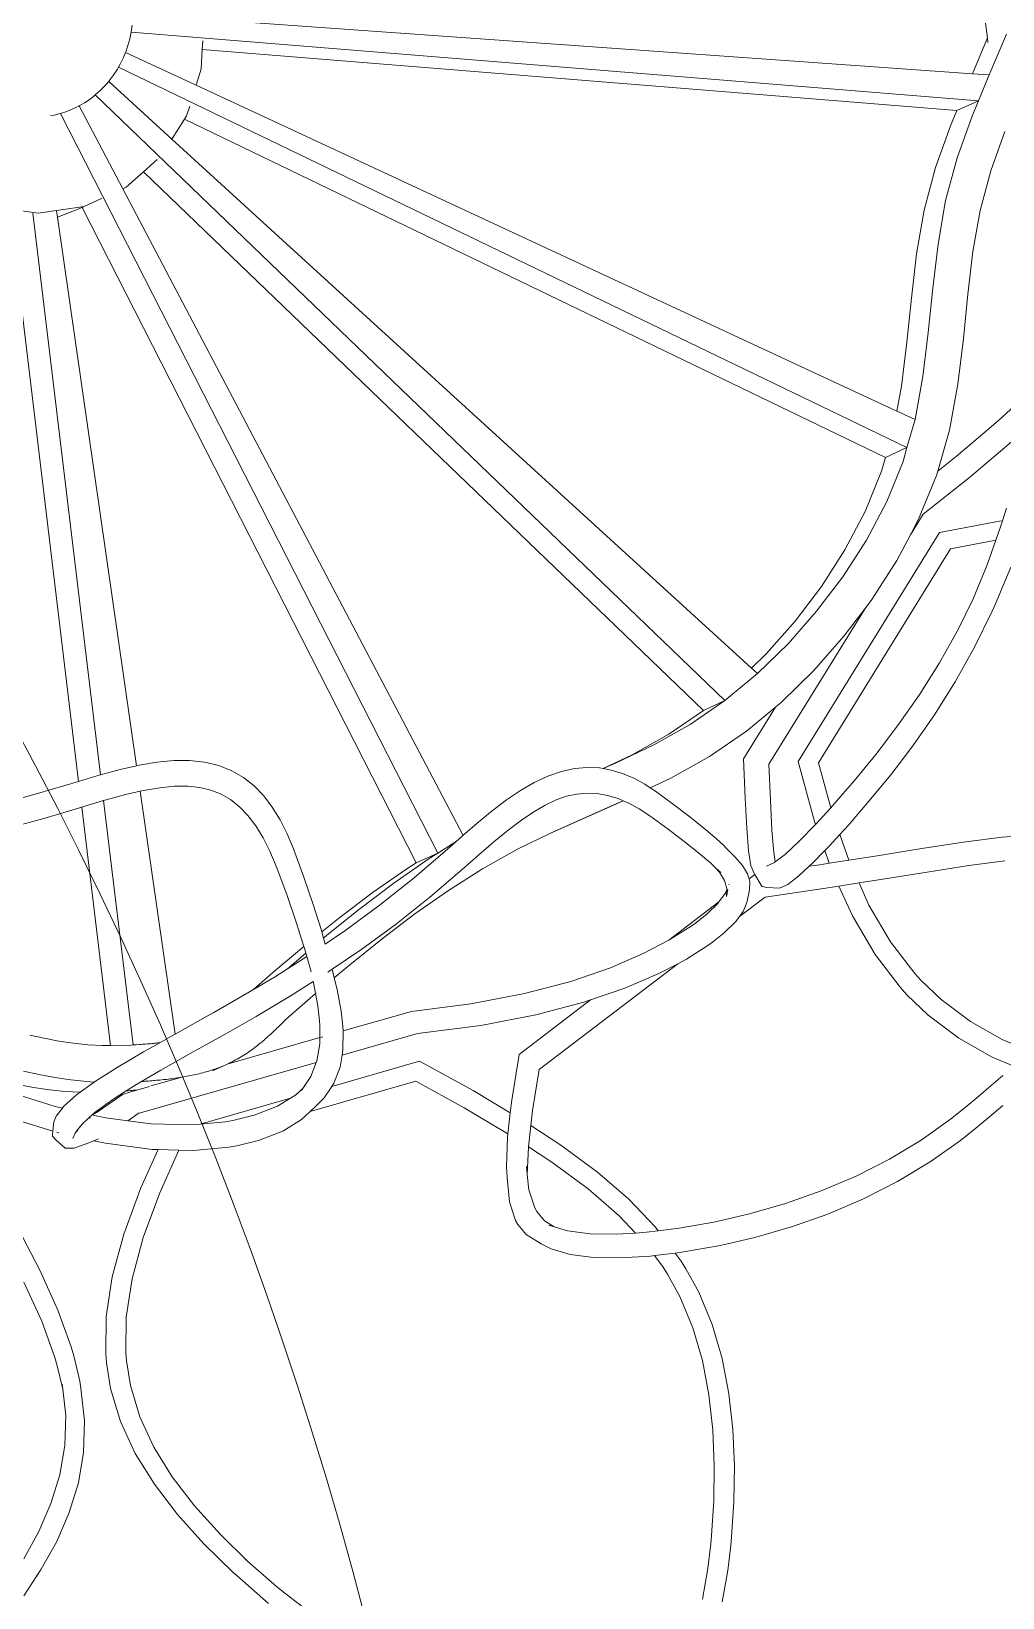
# Model space of a CAD drawing. Header units: millimetres. Extents: x 930469 to 1523124, y -120375 to 411163.
# Drawn here: x 1408445 to 1408936, y 136764 to 137557 of the extents above; entities that cross this region are included whole.
import ezdxf

# ---------------------------------------------------------------- set-up
doc = ezdxf.new("R2010")
doc.units = ezdxf.units.MM
for name, color, linetype, lineweight in [('A-NET THAY', 8, 'Continuous', 0), ('COT VACH', 8, 'Continuous', 0), ('xr', 8, 'Continuous', 0)]:
    doc.layers.add(name, color=color, linetype=linetype, lineweight=lineweight)

# ---------------------------------------------------------------- blocks, each defined once
blk = doc.blocks.new('zzz')
at = {"layer": 'xr', "ltscale": 3}
for p, q in [((1238833.3, 20833.6), (1238862.7, 20615.2)), ((1238069.3, 20634), (1238847.5, 20578.8)), ((1237994.3, 20614.2), (1237995.4, 20619.2)), ((1237995.4, 20619.2), (1237995.7, 20621)), ((1237995.7, 20621), (1237996.7, 20627.9)), ((1237995.7, 20621), (1238853.7, 20551.4)), ((1238864.6, 20577.6), (1238882, 20618.9)), ((1237990.3, 20601), (1237992.5, 20607.5)), ((1237992.5, 20607.5), (1237994.3, 20614.2)), ((1238066.7, 20583.9), (1238067.7, 20603.5)), ((1238067.7, 20603.5), (1238068.2, 20612)), ((1238067.7, 20603.5), (1238831.9, 20541.5)), ((1238847.5, 20578.8), (1238860.2, 20608.9)), ((1238860.2, 20608.9), (1238862.7, 20615.2)), ((1238863.3, 20610.3), (1238862.7, 20615.2)), ((1237983, 20585.6), (1237984.7, 20588.5)), ((1237984.7, 20588.5), (1237987.7, 20594.6)), ((1237987.7, 20594.6), (1237990, 20600.3)), ((1237990, 20600.3), (1237990.3, 20601)), ((1237990, 20600.3), (1238061.5, 20567.1)), ((1237969.1, 20566.5), (1237973.1, 20571.1)), ((1237973.1, 20571.1), (1237973.5, 20571.6)), ((1237973.1, 20571.1), (1238037, 20512.7)), ((1237973.5, 20571.6), (1237977.6, 20576.9)), ((1237977.6, 20576.9), (1237981.3, 20582.6)), ((1237981.3, 20582.6), (1237981.9, 20583.6)), ((1237981.9, 20583.6), (1237983, 20585.6)), ((1237983, 20585.6), (1238781.3, 20200.2)), ((1238061.5, 20567.1), (1238066.7, 20583.9)), ((1238847.5, 20578.8), (1238864.6, 20577.6)), ((1238853.7, 20551.4), (1238864.6, 20577.6)), ((1237954.1, 20553.2), (1237958, 20556.2)), ((1237958, 20556.2), (1237959.4, 20557.3)), ((1237959.4, 20557.3), (1237964.4, 20561.7)), ((1237959.4, 20557.3), (1238597, 19944.1)), ((1237964.4, 20561.7), (1237969.1, 20566.5)), ((1238061.5, 20567.1), (1238771.1, 20237.2)), ((1237924.3, 20538.6), (1237930.6, 20540.7)), ((1237930.6, 20540.7), (1237936.8, 20543.2)), ((1237936.8, 20543.2), (1237942.8, 20546.1)), ((1237942.8, 20546.1), (1237943, 20546.3)), ((1237943, 20546.3), (1237948.5, 20549.5)), ((1237943, 20546.3), (1237987.2, 20462.4)), ((1237948.5, 20549.5), (1237954.1, 20553.2)), ((1238051.9, 20536.3), (1238055, 20546.1)), ((1238825.5, 20526.1), (1238831.9, 20541.5)), ((1238831.9, 20541.5), (1238853.7, 20551.4)), ((1238847.3, 20536), (1238853.7, 20551.4)), ((1237914.1, 20536.2), (1237917.9, 20536.9)), ((1237917.9, 20536.9), (1237924.3, 20538.6)), ((1237924, 20538.4), (1237924.3, 20538.6)), ((1237924.3, 20538.6), (1238306.1, 19789.7)), ((1238037, 20512.7), (1238049.8, 20532.9)), ((1238049.8, 20532.9), (1238051.9, 20536.3)), ((1238049.8, 20532.9), (1238759.6, 20190.2)), ((1238810.3, 20483.9), (1238825.5, 20526.1)), ((1238832, 20493.8), (1238847.3, 20536)), ((1238037, 20512.7), (1238623.9, 19976.9)), ((1238866.1, 20480.5), (1238880.5, 20520.4)), ((1238008.1, 20479.5), (1238022.1, 20492)), ((1238820.4, 20450.6), (1238832, 20493.8)), ((1237990.6, 20464), (1238008.1, 20479.5)), ((1238008.1, 20479.5), (1238575.2, 19934.1)), ((1238798.6, 20440.7), (1238810.3, 20483.9)), ((1238855.3, 20440.4), (1238866.1, 20480.5)), ((1237987.2, 20462.4), (1237990.6, 20464)), ((1237987.2, 20462.4), (1238331.6, 19808.1)), ((1237854.3, 20444.2), (1237901.7, 20437.5)), ((1237901.7, 20437.5), (1237948.2, 20444.3)), ((1237946, 20443.4), (1237948.2, 20444.3)), ((1237948.2, 20444.3), (1237966.5, 20452.8)), ((1238812.7, 20406.4), (1238820.4, 20450.6)), ((1237896.2, 20437.5), (1237964.7, 19868.9)), ((1237920, 20440), (1237921, 20433.6)), ((1237921, 20433.6), (1237946, 20443.4)), ((1237921, 20433.6), (1238001.2, 19878)), ((1237946, 20443.4), (1238284.3, 19779.7)), ((1238790.9, 20396.5), (1238798.6, 20440.7)), ((1238848.1, 20398.9), (1238855.3, 20440.4)), ((1237942.5, 19862.2), (1237875.9, 20415.9)), ((1238785.7, 20351.7), (1238790.9, 20396.5)), ((1238807.4, 20361.7), (1238812.7, 20406.4)), ((1238843, 20355.5), (1238848.1, 20398.9)), ((1238781.1, 20306.9), (1238785.7, 20351.7)), ((1238802.9, 20316.8), (1238807.4, 20361.7)), ((1238838.4, 20310.6), (1238843, 20355.5)), ((1238797.5, 20272.3), (1238802.9, 20316.8)), ((1238775.7, 20262.4), (1238781.1, 20306.9)), ((1238832.8, 20264.6), (1238838.4, 20310.6)), ((1238789.5, 20228.7), (1238797.5, 20272.3)), ((1238771.1, 20237.2), (1238775.7, 20262.4)), ((1238824.3, 20218), (1238832.8, 20264.6)), ((1238873.6, 20227.4), (1238899, 20250.7)), ((1238771.1, 20237.2), (1238789.5, 20228.7)), ((1238781.3, 20200.2), (1238789.5, 20228.7)), ((1238831, 20191.1), (1238873.6, 20227.4)), ((1238812.4, 20176.4), (1238824.3, 20218)), ((1238844.5, 20169.9), (1238887.1, 20206.1)), ((1238755.6, 20176.4), (1238759.6, 20190.2)), ((1238759.6, 20190.2), (1238781.3, 20200.2)), ((1238777.4, 20186.3), (1238781.3, 20200.2)), ((1238812.4, 20176.4), (1238831, 20191.1)), ((1238739, 20135.7), (1238755.6, 20176.4)), ((1238760.8, 20145.6), (1238777.4, 20186.3)), ((1238811.1, 20172), (1238812.4, 20176.4)), ((1238793.1, 20127.8), (1238811.1, 20172)), ((1238797.7, 20132.9), (1238844.5, 20169.9)), ((1238740.3, 20106.6), (1238760.8, 20145.6)), ((1238718.5, 20096.7), (1238739, 20135.7)), ((1238784.8, 20111.9), (1238797.7, 20132.9)), ((1238784.8, 20111.9), (1238793.1, 20127.8)), ((1238882, 20139), (1238878, 20126.2)), ((1238814.1, 20114.2), (1238671.1, 19882.4)), ((1238771.1, 20085.9), (1238784.8, 20111.9)), ((1238814.1, 20114.2), (1238875.1, 20125.8)), ((1238875.7, 20118.9), (1238871.4, 20106.6)), ((1238875.1, 20125.8), (1238878, 20126.2)), ((1238878, 20126.2), (1238875.7, 20118.9)), ((1238825.2, 20097.8), (1238691.6, 19881.2)), ((1238694.6, 20059.6), (1238718.5, 20096.7)), ((1238716.4, 20069.5), (1238740.3, 20106.6)), ((1238825.2, 20097.8), (1238871.4, 20106.6)), ((1238871.4, 20106.6), (1238862.6, 20081.5)), ((1238745.6, 20046.4), (1238771.1, 20085.9)), ((1238862.6, 20081.5), (1238848.2, 20047.1)), ((1238886.4, 20079.1), (1238871, 20042.1)), ((1238689.7, 20034.5), (1238716.4, 20069.5)), ((1238668, 20024.6), (1238694.6, 20059.6)), ((1238738.9, 20037.5), (1238641.5, 19879.6)), ((1238660.9, 20001.7), (1238689.7, 20034.5)), ((1238717.4, 20009.3), (1238738.9, 20037.5)), ((1238738.9, 20037.5), (1238745.6, 20046.4)), ((1238833.4, 20016.7), (1238848.2, 20047.1)), ((1238848.2, 20047.1), (1238847.2, 20044.8)), ((1238867.5, 20034.6), (1238849.8, 19998.3)), ((1238867.5, 20034.6), (1238871, 20042.1)), ((1238639.1, 19991.8), (1238668, 20024.6)), ((1238814.2, 19982.4), (1238833.4, 20016.7)), ((1238630, 19971.4), (1238660.9, 20001.7)), ((1238686.9, 19974.7), (1238717.4, 20009.3)), ((1238623.9, 19976.9), (1238639.1, 19991.8)), ((1238849.8, 19998.3), (1238830.2, 19963.2)), ((1238597, 19944.1), (1238630, 19971.4)), ((1238623.9, 19976.9), (1238630, 19971.4)), ((1238654.1, 19942.5), (1238686.9, 19974.7)), ((1238793.5, 19949.6), (1238814.2, 19982.4)), ((1238830.2, 19963.2), (1238809.1, 19929.8)), ((1238561.9, 19920), (1238597, 19944.1)), ((1238575.2, 19934.1), (1238597, 19944.1)), ((1238648.1, 19937.5), (1238615.8, 19885.2)), ((1238618.9, 19913.3), (1238648.1, 19937.5)), ((1238648.1, 19937.5), (1238654.1, 19942.5)), ((1238771.8, 19918.5), (1238793.5, 19949.6)), ((1238540.1, 19910.1), (1238575.2, 19934.1)), ((1238809.1, 19929.8), (1238787.1, 19898.3)), ((1238503, 19889.3), (1238540.1, 19910.1)), ((1238524.8, 19899.3), (1238561.9, 19920)), ((1238581.3, 19887.5), (1238618.9, 19913.3)), ((1238755.3, 19896.6), (1238771.8, 19918.5)), ((1238473.7, 19875.2), (1238503, 19889.3)), ((1238486.3, 19880.8), (1238524.8, 19899.3)), ((1238728.1, 19863.1), (1238749.8, 19889.6)), ((1238749.8, 19889.6), (1238755.3, 19896.6)), ((1238787.1, 19898.3), (1238770.4, 19876.1)), ((1237964.7, 19868.9), (1237984.7, 19874.3)), ((1237984.7, 19874.3), (1238001.2, 19878)), ((1238001.2, 19878), (1238003.8, 19878.6)), ((1238003.8, 19878.6), (1238021.8, 19881.7)), ((1238021.8, 19881.7), (1238038.8, 19883.3)), ((1238038.8, 19883.3), (1238054.9, 19883.3)), ((1238054.9, 19883.3), (1238070.1, 19881.7)), ((1238070.1, 19881.7), (1238084.4, 19878.3)), ((1238084.4, 19878.3), (1238097.5, 19873.1)), ((1238097.5, 19873.1), (1238109.5, 19866.2)), ((1238444.5, 19875.3), (1238431.3, 19872.4)), ((1238457.4, 19876.5), (1238444.5, 19875.3)), ((1238469.8, 19875.9), (1238457.4, 19876.5)), ((1238473.7, 19875.2), (1238469.8, 19875.9)), ((1238473.8, 19875.2), (1238473.7, 19875.2)), ((1238473.8, 19875.2), (1238486.3, 19880.8)), ((1238481.7, 19873.8), (1238473.8, 19875.2)), ((1238493.3, 19870.3), (1238481.7, 19873.8)), ((1238542, 19865.6), (1238581.3, 19887.5)), ((1238617.6, 19845.2), (1238615.8, 19885.2)), ((1238643.1, 19843.4), (1238641.5, 19879.6)), ((1238687.7, 19821.8), (1238671.1, 19882.4)), ((1238704.1, 19835.6), (1238691.6, 19881.2)), ((1238770.4, 19876.1), (1238764.8, 19868.9)), ((1237901, 19849.9), (1237942.5, 19862.2)), ((1237942.5, 19862.2), (1237964.3, 19868.8)), ((1237942.5, 19862.2), (1237942.5, 19862.2)), ((1237964.3, 19868.8), (1237964.7, 19868.9)), ((1238024.7, 19855.8), (1238039.7, 19857.3)), ((1238039.7, 19857.3), (1238053.2, 19857.3)), ((1238053.2, 19857.3), (1238065.4, 19856)), ((1238109.5, 19866.2), (1238120.3, 19857.7)), ((1238120.3, 19857.7), (1238129.9, 19847.7)), ((1238403.9, 19861.2), (1238390, 19853.1)), ((1238417.7, 19867.6), (1238403.9, 19861.2)), ((1238431.3, 19872.4), (1238417.7, 19867.6)), ((1238504.6, 19865.4), (1238493.3, 19870.3)), ((1238515.7, 19859.4), (1238504.6, 19865.4)), ((1238521.3, 19855.6), (1238515.7, 19859.4)), ((1238521.3, 19855.6), (1238542, 19865.6)), ((1238707.5, 19839.4), (1238728.1, 19863.1)), ((1238764.8, 19868.9), (1238742.8, 19842.1)), ((1237859.2, 19838.4), (1237901, 19849.9)), ((1237948.8, 19837.2), (1237967.8, 19842.9)), ((1237967.8, 19842.9), (1237970.3, 19843.6)), ((1237967.8, 19842.9), (1237997.6, 19595.4)), ((1237970.3, 19843.6), (1237990.1, 19848.9)), ((1237990.1, 19848.9), (1238004.9, 19852.3)), ((1238004.9, 19852.3), (1238008.2, 19853.1)), ((1238004.9, 19852.3), (1238040.4, 19606.5)), ((1238008.2, 19853.1), (1238024.7, 19855.8)), ((1238065.4, 19856), (1238076.5, 19853.4)), ((1238076.5, 19853.4), (1238086.8, 19849.3)), ((1238086.8, 19849.3), (1238096.4, 19843.8)), ((1238096.4, 19843.8), (1238105.4, 19836.6)), ((1238129.9, 19847.7), (1238138.6, 19836.3)), ((1238375.8, 19843.5), (1238361.3, 19832.5)), ((1238390, 19853.1), (1238375.8, 19843.5)), ((1238426, 19843.5), (1238415, 19838.3)), ((1238436.6, 19847.2), (1238426, 19843.5)), ((1238446.9, 19849.5), (1238436.6, 19847.2)), ((1238457.3, 19850.4), (1238446.9, 19849.5)), ((1238467.7, 19850), (1238457.3, 19850.4)), ((1238478.2, 19848.1), (1238467.7, 19850)), ((1238488.8, 19844.9), (1238478.2, 19848.1)), ((1238480.4, 19836.5), (1238493.9, 19842.7)), ((1238487.6, 19840), (1238493.8, 19842.7)), ((1238493.8, 19842.7), (1238488.8, 19844.9)), ((1238493.9, 19842.7), (1238493.8, 19842.7)), ((1238499.5, 19840.3), (1238493.9, 19842.7)), ((1238526.5, 19852.3), (1238521.3, 19855.6)), ((1238544.8, 19838.9), (1238526.5, 19852.3)), ((1238619.1, 19814.8), (1238617.6, 19845.2)), ((1238644.6, 19813), (1238643.1, 19843.4)), ((1238742.8, 19842.1), (1238722, 19818.1)), ((1237907.3, 19824.8), (1237945.7, 19836.2)), ((1237945.7, 19836.2), (1237948.8, 19837.2)), ((1237945.7, 19836.2), (1237974.7, 19594.7)), ((1238105.4, 19836.6), (1238113.9, 19827.8)), ((1238113.9, 19827.8), (1238121.9, 19817.3)), ((1238138.6, 19836.3), (1238146.5, 19823.5)), ((1238361.3, 19832.5), (1238346.1, 19820.1)), ((1238403.3, 19831.5), (1238390.8, 19823.1)), ((1238415, 19838.3), (1238403.3, 19831.5)), ((1238424, 19811.6), (1238462.6, 19828.9)), ((1238440.8, 19818.9), (1238480.4, 19836.5)), ((1238462.6, 19828.9), (1238487.6, 19840)), ((1238480.4, 19836.5), (1238487.6, 19840)), ((1238510.2, 19834.4), (1238499.5, 19840.3)), ((1238520.9, 19827.4), (1238510.2, 19834.4)), ((1238539.3, 19814), (1238520.9, 19827.4)), ((1238561.3, 19826.5), (1238544.8, 19838.9)), ((1238575.7, 19815), (1238561.3, 19826.5)), ((1238688.7, 19818.8), (1238704.1, 19835.6)), ((1238704.1, 19835.6), (1238707.5, 19839.4)), ((1237865.1, 19813.2), (1237907.3, 19824.8)), ((1238121.9, 19817.3), (1238129.4, 19805.2)), ((1238146.5, 19823.5), (1238153.6, 19809.3)), ((1238153.6, 19809.3), (1238160.1, 19793.9)), ((1238346.1, 19820.1), (1238333.6, 19809.2)), ((1238377.4, 19813), (1238363.1, 19801.2)), ((1238390.8, 19823.1), (1238377.4, 19813)), ((1238419.1, 19809.2), (1238440.8, 19818.9)), ((1238419.1, 19809.2), (1238424, 19811.6)), ((1238555.8, 19801.5), (1238539.3, 19814)), ((1238588, 19804.5), (1238575.7, 19815)), ((1238620.8, 19792.1), (1238619.1, 19814.8)), ((1238646.3, 19790.4), (1238644.6, 19813)), ((1238672.1, 19801.8), (1238688.7, 19818.8)), ((1238688.7, 19818.8), (1238687.7, 19821.8)), ((1238688.7, 19818.8), (1238688.7, 19818.8)), ((1238722, 19818.1), (1238713.2, 19808.5)), ((1238129.4, 19805.2), (1238136.2, 19791.5)), ((1238160.1, 19793.9), (1238170.6, 19765.2)), ((1238306.1, 19789.7), (1238324.7, 19801.4)), ((1238324.7, 19801.4), (1238313.3, 19791.3)), ((1238330.2, 19806.3), (1238324.7, 19801.4)), ((1238331.9, 19807.7), (1238330.2, 19806.3)), ((1238331.6, 19808.1), (1238333.6, 19809.2)), ((1238331.6, 19808.1), (1238331.9, 19807.7)), ((1238333.6, 19809.2), (1238331.9, 19807.7)), ((1238363.1, 19801.2), (1238347.7, 19787.9)), ((1238351.5, 19773.6), (1238387, 19793.5)), ((1238387, 19793.5), (1238419.1, 19809.2)), ((1238570.3, 19789.9), (1238555.8, 19801.5)), ((1238595.7, 19797.3), (1238588, 19804.5)), ((1238598, 19795), (1238595.7, 19797.3)), ((1238598, 19795), (1238606.9, 19785.9)), ((1238658.2, 19788.7), (1238672.1, 19801.8)), ((1238702.9, 19797.2), (1238698.1, 19792.3)), ((1238713.2, 19808.5), (1238702.9, 19797.2)), ((1238722.4, 19782.5), (1238713.2, 19808.5)), ((1238748.9, 19786.6), (1238798.2, 19794.6)), ((1238798.2, 19794.6), (1238841, 19801.2)), ((1238841, 19801.2), (1238877.8, 19805.9)), ((1238877.8, 19805.9), (1238909, 19808.1)), ((1238136.2, 19791.5), (1238142.6, 19776.3)), ((1238261.6, 19759.2), (1238296.6, 19783.7)), ((1238274.8, 19773.7), (1238284.3, 19779.7)), ((1238313.3, 19791.3), (1238280.7, 19763.4)), ((1238284.3, 19779.7), (1238306.1, 19789.7)), ((1238296.6, 19783.7), (1238306.1, 19789.7)), ((1238347.7, 19787.9), (1238331, 19773.1)), ((1238582.7, 19779.4), (1238570.3, 19789.9)), ((1238586.8, 19775.6), (1238582.7, 19779.4)), ((1238614.6, 19777.1), (1238606.9, 19785.9)), ((1238623.2, 19776.7), (1238620.8, 19792.1)), ((1238639, 19776.6), (1238647.2, 19780.2)), ((1238647.8, 19780.7), (1238646.3, 19790.4)), ((1238647.2, 19780.2), (1238647.8, 19780.7)), ((1238647.8, 19780.7), (1238658.2, 19788.7)), ((1238686, 19779.9), (1238682.2, 19776.3)), ((1238682.2, 19776.3), (1238693.1, 19777.9)), ((1238698.1, 19792.3), (1238686, 19779.9)), ((1238693.1, 19777.9), (1238702.6, 19779.4)), ((1238702.6, 19779.4), (1238698.1, 19792.3)), ((1238702.6, 19779.4), (1238722.4, 19782.5)), ((1238722.4, 19782.5), (1238748.9, 19786.6)), ((1238844, 19777.1), (1238880.3, 19781.7)), ((1238142.6, 19776.3), (1238153.2, 19747.6)), ((1238170.6, 19765.2), (1238180.1, 19737.7)), ((1238239.8, 19749.3), (1238274.8, 19773.7)), ((1238280.7, 19763.4), (1238246.9, 19736.5)), ((1238331, 19773.1), (1238298.3, 19745.1)), ((1238316.9, 19751.8), (1238351.5, 19773.6)), ((1238591.4, 19770.3), (1238586.8, 19775.6)), ((1238590.4, 19772.2), (1238586.8, 19775.6)), ((1238592.7, 19769.9), (1238590.4, 19772.2)), ((1238596.6, 19762), (1238591.4, 19770.3)), ((1238599, 19754), (1238596.6, 19762)), ((1238619.8, 19768.8), (1238614.6, 19777.1)), ((1238621.4, 19763.5), (1238619.8, 19768.8)), ((1238621.4, 19763.5), (1238627.2, 19768)), ((1238622.3, 19760.5), (1238621.4, 19763.5)), ((1238627, 19768.3), (1238623.2, 19776.7)), ((1238627, 19768.3), (1238627.2, 19768)), ((1238627.2, 19768), (1238633.5, 19757.1)), ((1238671.9, 19766.6), (1238660.6, 19757.9)), ((1238682.2, 19776.3), (1238671.9, 19766.6)), ((1238732.7, 19759.5), (1238752.5, 19762.6)), ((1238752.5, 19762.6), (1238801.6, 19770.5)), ((1238801.6, 19770.5), (1238844, 19777.1)), ((1238153.2, 19747.6), (1238162.7, 19719.8)), ((1238205.7, 19723.5), (1238239.8, 19749.3)), ((1238227.4, 19733.4), (1238261.6, 19759.2)), ((1238283, 19728.1), (1238316.9, 19751.8)), ((1238597.4, 19749.1), (1238590.9, 19740.2)), ((1238598.9, 19752.7), (1238597.4, 19749.1)), ((1238598.5, 19745.7), (1238600, 19752.9)), ((1238598.5, 19745.7), (1238598.9, 19752.7)), ((1238598.9, 19752.7), (1238599, 19754)), ((1238601, 19757.5), (1238601.2, 19758.1)), ((1238621.8, 19752), (1238619.1, 19739.5)), ((1238621.8, 19752), (1238622.3, 19760.5)), ((1238634.8, 19756), (1238633.5, 19757.1)), ((1238639.5, 19755), (1238634.8, 19756)), ((1238637.6, 19745.2), (1238696.7, 19753.9)), ((1238639.5, 19755), (1238652.2, 19754.3)), ((1238660.6, 19757.9), (1238652.2, 19754.3)), ((1238696.7, 19753.9), (1238712.3, 19756.3)), ((1238712.3, 19756.3), (1238732.7, 19759.5)), ((1238726, 19726.1), (1238712.3, 19756.3)), ((1238742.8, 19737.1), (1238732.7, 19759.5)), ((1238180.1, 19737.7), (1238188.4, 19711.3)), ((1238193.9, 19706.5), (1238227.4, 19733.4)), ((1238246.9, 19736.5), (1238212, 19710.9)), ((1238298.3, 19745.1), (1238264.3, 19718.1)), ((1238590.9, 19740.2), (1238540.1, 19701.4)), ((1238590.1, 19739.1), (1238578.6, 19727.9)), ((1238590.9, 19740.2), (1238590.1, 19739.1)), ((1238611.8, 19725.5), (1238637.6, 19745.2)), ((1238611.8, 19725.5), (1238615.4, 19730.4)), ((1238615.4, 19730.4), (1238619.1, 19739.5)), ((1238764.7, 19699.7), (1238742.8, 19737.1)), ((1238162.7, 19719.8), (1238170.5, 19695.2)), ((1238188.8, 19710), (1238205.7, 19723.5)), ((1238264.3, 19718.1), (1238229.2, 19692.3)), ((1238249.7, 19703), (1238283, 19728.1)), ((1238562.6, 19715.6), (1238541.3, 19702.1)), ((1238567, 19718.7), (1238562.6, 19715.6)), ((1238578.6, 19727.9), (1238567, 19718.7)), ((1238596.2, 19708.9), (1238607.9, 19720.3)), ((1238607.9, 19720.3), (1238611.8, 19725.5)), ((1238748.9, 19687.1), (1238726, 19726.1)), ((1238188.4, 19711.3), (1238188.8, 19710)), ((1238188.8, 19710), (1238190.6, 19703.7)), ((1238190.6, 19703.7), (1238193.9, 19706.5)), ((1238190.6, 19703.7), (1238192.3, 19697.6)), ((1238212, 19710.9), (1238192.3, 19697.6)), ((1238217, 19676.6), (1238249.7, 19703)), ((1238540.1, 19701.4), (1238514.3, 19687.9)), ((1238541.3, 19702.1), (1238540.1, 19701.4)), ((1238579.7, 19696.1), (1238584.4, 19699.5)), ((1238584.4, 19699.5), (1238596.2, 19708.9)), ((1238789.2, 19667.8), (1238764.7, 19699.7)), ((1238139.2, 19668.7), (1238170.5, 19695.2)), ((1238173.5, 19684.9), (1238154, 19672.6)), ((1238161, 19678.7), (1238172.5, 19688.4)), ((1238170.5, 19695.2), (1238171.1, 19693.3)), ((1238171.1, 19693.3), (1238172.5, 19688.4)), ((1238172.5, 19688.4), (1238173.5, 19684.9)), ((1238173.5, 19684.9), (1238177.9, 19669.4)), ((1238229.2, 19692.3), (1238199.2, 19672)), ((1238514.3, 19687.9), (1238481, 19673.6)), ((1238557.9, 19682.3), (1238579.7, 19696.1)), ((1238774.3, 19653.9), (1238748.9, 19687.1)), ((1238119.5, 19651.6), (1238139.2, 19668.7)), ((1238154, 19672.6), (1238140.7, 19664.2)), ((1238154, 19672.6), (1238161, 19678.7)), ((1238199.2, 19672), (1238195, 19669.1)), ((1238199.2, 19672), (1238201.3, 19663.4)), ((1238201.3, 19663.4), (1238217, 19676.6)), ((1238549.2, 19677.7), (1238409, 19570.7)), ((1238481, 19673.6), (1238441, 19659.8)), ((1238495.6, 19652.9), (1238530.1, 19667.7)), ((1238530.1, 19667.7), (1238549.2, 19677.7)), ((1238549.2, 19677.7), (1238557.9, 19682.3)), ((1238795.4, 19660.9), (1238789.2, 19667.8)), ((1238119.5, 19651.6), (1238105.2, 19643.1)), ((1238140.7, 19664.2), (1238119.5, 19651.6)), ((1238180, 19659.6), (1238157.6, 19645.4)), ((1238180.3, 19659.7), (1238180, 19659.6)), ((1238180, 19659.6), (1238180.8, 19656.6)), ((1238180.8, 19656.6), (1238182.4, 19647.5)), ((1238201.3, 19663.4), (1238204.2, 19651.5)), ((1238204.2, 19651.5), (1238208.2, 19629.6)), ((1238441, 19659.8), (1238393.9, 19647.4)), ((1238460.9, 19641), (1238495.6, 19652.9)), ((1238781.3, 19646.1), (1238774.3, 19653.9)), ((1238815.9, 19641.3), (1238795.4, 19660.9)), ((1237544.6, 19650.6), (1237918.9, 19533.1)), ((1238105.2, 19643.1), (1238079.3, 19628.2)), ((1238157.6, 19645.4), (1238122.2, 19624.3)), ((1238152.9, 19621.7), (1238182.4, 19647.5)), ((1238182.4, 19647.5), (1238183.1, 19648)), ((1238182.4, 19647.5), (1238184.7, 19635)), ((1238184.7, 19635), (1238186.5, 19619.8)), ((1238339.6, 19637.1), (1238279.5, 19629.4)), ((1238393.9, 19647.4), (1238339.6, 19637.1)), ((1238460.9, 19641), (1238388.6, 19585.8)), ((1238405.6, 19625.9), (1238454.2, 19638.7)), ((1238454.2, 19638.7), (1238460.9, 19641)), ((1238802.7, 19625.6), (1238781.3, 19646.1)), ((1238845.5, 19619), (1238815.9, 19641.3)), ((1237530.4, 19629.2), (1237916.3, 19508)), ((1238070.8, 19623.5), (1238040.4, 19606.5)), ((1238079.3, 19628.2), (1238070.8, 19623.5)), ((1238122.2, 19624.3), (1238096.3, 19609.5)), ((1238149.2, 19618), (1238150.3, 19619.1)), ((1238150.3, 19619.1), (1238152.9, 19621.7)), ((1238186.5, 19619.8), (1238186.8, 19615)), ((1238208.2, 19629.6), (1238210, 19614.2)), ((1238210.3, 19609.6), (1238279.5, 19629.4)), ((1238349.7, 19615.2), (1238405.6, 19625.9)), ((1238833.8, 19602.3), (1238802.7, 19625.6)), ((1238877.8, 19600.8), (1238845.5, 19619)), ((1237893, 19605.4), (1237907.7, 19602.2)), ((1238038.3, 19605.3), (1238024.8, 19597.7)), ((1238040.4, 19606.5), (1238038.3, 19605.3)), ((1238087.9, 19604.8), (1238055.5, 19586.7)), ((1238096.3, 19609.5), (1238087.9, 19604.8)), ((1238133.3, 19603), (1238134.6, 19604.2)), ((1238134.6, 19604.2), (1238135.9, 19605.3)), ((1238135.9, 19605.3), (1238137.1, 19606.5)), ((1238137.1, 19606.5), (1238138.4, 19607.7)), ((1238138.4, 19607.7), (1238139.6, 19608.8)), ((1238139.6, 19608.8), (1238140.9, 19610)), ((1238140.9, 19610), (1238142.1, 19611.1)), ((1238142.1, 19611.1), (1238143.3, 19612.3)), ((1238143.3, 19612.3), (1238144.5, 19613.5)), ((1238144.5, 19613.5), (1238145.7, 19614.6)), ((1238145.7, 19614.6), (1238146.9, 19615.7)), ((1238146.9, 19615.7), (1238148, 19616.9)), ((1238148, 19616.9), (1238149.2, 19618)), ((1238186.8, 19615), (1238186.7, 19602.8)), ((1238189.9, 19603.7), (1238186.7, 19602.8)), ((1238285.7, 19607), (1238209.2, 19585.1)), ((1238210, 19614.2), (1238210.3, 19609.6)), ((1238210.3, 19609.2), (1238210.1, 19590.3)), ((1238210.3, 19609.6), (1238210.3, 19609.2)), ((1238285.7, 19607), (1238349.7, 19615.2)), ((1237907.7, 19602.2), (1237922.4, 19599.4)), ((1237922.4, 19599.4), (1237937.1, 19597.2)), ((1237937.1, 19597.2), (1237951.9, 19595.6)), ((1237951.9, 19595.6), (1237966.5, 19594.8)), ((1237966.5, 19594.8), (1237974.7, 19594.7)), ((1237974.7, 19594.7), (1237981.2, 19594.6)), ((1237981.2, 19594.6), (1237995.7, 19595.3)), ((1238008.2, 19588.3), (1237981.4, 19572.6)), ((1237995.7, 19595.3), (1237997.6, 19595.4)), ((1237997.6, 19595.4), (1238000.8, 19595.6)), ((1238000.8, 19595.6), (1238004, 19595.9)), ((1238005.6, 19596), (1238004, 19595.9)), ((1238007.1, 19596.1), (1238005.6, 19596)), ((1238008.7, 19596.2), (1238007.1, 19596.1)), ((1238024.8, 19597.7), (1238008.2, 19588.3)), ((1238010.3, 19596.3), (1238008.7, 19596.2)), ((1238010.3, 19596.3), (1238011.9, 19596.5)), ((1238013.4, 19596.6), (1238011.9, 19596.5)), ((1238015, 19596.7), (1238013.4, 19596.6)), ((1238016.6, 19596.9), (1238015, 19596.7)), ((1238018.2, 19597), (1238016.6, 19596.9)), ((1238019.7, 19597.2), (1238018.2, 19597)), ((1238021.3, 19597.3), (1238019.7, 19597.2)), ((1238022.8, 19597.5), (1238021.3, 19597.3)), ((1238024.4, 19597.6), (1238022.8, 19597.5)), ((1238024.8, 19597.7), (1238024.4, 19597.6)), ((1238186.7, 19602.8), (1238092.9, 19576)), ((1238111.5, 19586.1), (1238113.1, 19587.2)), ((1238113.1, 19587.2), (1238114.7, 19588.3)), ((1238114.7, 19588.3), (1238116.2, 19589.4)), ((1238116.2, 19589.4), (1238117.8, 19590.4)), ((1238117.8, 19590.4), (1238119.3, 19591.6)), ((1238119.3, 19591.6), (1238120.8, 19592.7)), ((1238120.8, 19592.7), (1238122.2, 19593.8)), ((1238122.2, 19593.8), (1238123.7, 19594.9)), ((1238123.7, 19594.9), (1238125.1, 19596.1)), ((1238125.1, 19596.1), (1238126.5, 19597.2)), ((1238126.5, 19597.2), (1238127.9, 19598.4)), ((1238127.9, 19598.4), (1238129.3, 19599.5)), ((1238129.3, 19599.5), (1238130.6, 19600.7)), ((1238130.6, 19600.7), (1238131.9, 19601.8)), ((1238131.9, 19601.8), (1238133.3, 19603)), ((1238186.6, 19596.5), (1238183.7, 19579.4)), ((1238186.7, 19602.8), (1238186.6, 19596.5)), ((1238210.1, 19590.3), (1238209.2, 19585.1)), ((1238867.7, 19583.2), (1238833.8, 19602.3)), ((1238906.9, 19588.6), (1238877.8, 19600.8)), ((1237981.4, 19572.6), (1237958.6, 19558.1)), ((1238183.1, 19577.6), (1238002.8, 19526.1)), ((1238055.5, 19586.7), (1238025.7, 19569.9)), ((1238091, 19575.1), (1238078.1, 19569.2)), ((1238080.5, 19571), (1238082.2, 19571.7)), ((1238082.2, 19571.7), (1238084, 19572.3)), ((1238084, 19572.3), (1238085.8, 19573)), ((1238085.8, 19573), (1238087.5, 19573.7)), ((1238087.5, 19573.7), (1238089.3, 19574.4)), ((1238089.3, 19574.4), (1238091, 19575.1)), ((1238091, 19575.1), (1238092.8, 19575.9)), ((1238092.8, 19575.9), (1238092.9, 19576)), ((1238092.9, 19576), (1238094.5, 19576.7)), ((1238094.5, 19576.7), (1238096.2, 19577.5)), ((1238096.2, 19577.5), (1238098, 19578.4)), ((1238098, 19578.4), (1238099.7, 19579.3)), ((1238099.7, 19579.3), (1238101.4, 19580.2)), ((1238101.4, 19580.2), (1238103.1, 19581.1)), ((1238103.1, 19581.1), (1238104.8, 19582.1)), ((1238104.8, 19582.1), (1238106.5, 19583.1)), ((1238106.5, 19583.1), (1238108.2, 19584.1)), ((1238108.2, 19584.1), (1238109.9, 19585.1)), ((1238109.9, 19585.1), (1238111.5, 19586.1)), ((1238183.1, 19577.6), (1238177.7, 19563.6)), ((1238183.7, 19579.4), (1238183.1, 19577.6)), ((1238287.8, 19578.9), (1238198.8, 19553.4)), ((1238207.2, 19572.8), (1238201, 19556.6)), ((1238209.2, 19585.1), (1238207.2, 19572.8)), ((1238287.8, 19578.9), (1238341.9, 19549.2)), ((1238381, 19539.6), (1238388.6, 19585.8)), ((1238889.4, 19574), (1238867.7, 19583.2)), ((1237880.8, 19555.5), (1237896.8, 19552.5)), ((1237886.7, 19569), (1237902.6, 19565.5)), ((1237902.6, 19565.5), (1237918.5, 19562.5)), ((1237918.5, 19562.5), (1237934.7, 19560.1)), ((1237934.7, 19560.1), (1237950.9, 19558.3)), ((1237958.4, 19557.9), (1237944.1, 19547.5)), ((1237950.9, 19558.3), (1237958.4, 19557.9)), ((1237958.6, 19558.1), (1237958.4, 19557.9)), ((1238006.1, 19558.4), (1237999.3, 19554.4)), ((1238025.7, 19569.9), (1238006.1, 19558.4)), ((1238008.2, 19558.5), (1238006.1, 19558.4)), ((1238008.2, 19558.5), (1238009.9, 19558.6)), ((1238009.9, 19558.6), (1238011.5, 19558.8)), ((1238011.5, 19558.8), (1238013.2, 19558.9)), ((1238013.2, 19558.9), (1238014.8, 19559)), ((1238014.8, 19559), (1238016.5, 19559.2)), ((1238015.6, 19553.9), (1238046.1, 19562.6)), ((1238016.5, 19559.2), (1238018.2, 19559.3)), ((1238018.2, 19559.3), (1238019.8, 19559.4)), ((1238019.8, 19559.4), (1238021.5, 19559.6)), ((1238021.5, 19559.6), (1238023.2, 19559.7)), ((1238023.2, 19559.7), (1238024.9, 19559.9)), ((1238024.9, 19559.9), (1238026.6, 19560.1)), ((1238026.6, 19560.1), (1238028.3, 19560.3)), ((1238028.3, 19560.3), (1238030, 19560.4)), ((1238030, 19560.4), (1238031.7, 19560.6)), ((1238031.7, 19560.6), (1238033.4, 19560.8)), ((1238033.4, 19560.8), (1238035.1, 19561)), ((1238035.1, 19561), (1238036.8, 19561.2)), ((1238036.8, 19561.2), (1238038.5, 19561.5)), ((1238038.5, 19561.5), (1238040.2, 19561.7)), ((1238040.2, 19561.7), (1238042, 19562)), ((1238042, 19562), (1238043.7, 19562.2)), ((1238043.7, 19562.2), (1238045.4, 19562.5)), ((1238045.4, 19562.5), (1238046.1, 19562.6)), ((1238046.1, 19562.6), (1238047.2, 19562.8)), ((1238047.2, 19562.8), (1238048.9, 19563.1)), ((1238048.9, 19563.1), (1238050.6, 19563.4)), ((1238050.6, 19563.4), (1238052.4, 19563.7)), ((1238052.4, 19563.7), (1238054.1, 19564)), ((1238054.1, 19564), (1238055.9, 19564.4)), ((1238055.9, 19564.4), (1238057.6, 19564.7)), ((1238057.6, 19564.7), (1238059.4, 19565.1)), ((1238059.4, 19565.1), (1238061.1, 19565.5)), ((1238061.1, 19565.5), (1238062.9, 19565.9)), ((1238062.9, 19565.9), (1238064.6, 19566.3)), ((1238064.6, 19566.3), (1238066.4, 19566.8)), ((1238066.4, 19566.8), (1238068.2, 19567.2)), ((1238068.2, 19567.2), (1238069.9, 19567.7)), ((1238069.9, 19567.7), (1238071.7, 19568.2)), ((1238071.7, 19568.2), (1238073.4, 19568.7)), ((1238073.4, 19568.7), (1238075.2, 19569.3)), ((1238075.2, 19569.3), (1238077, 19569.8)), ((1238077, 19569.8), (1238078.7, 19570.4)), ((1238078.7, 19570.4), (1238080.5, 19571)), ((1238177.7, 19563.6), (1238169.4, 19551.2)), ((1238284, 19558.6), (1238177.1, 19528)), ((1238201, 19556.6), (1238198.8, 19553.4)), ((1238284, 19558.6), (1238332.9, 19531.7)), ((1238402.2, 19529), (1238409, 19570.7)), ((1238866.6, 19554.3), (1238878.4, 19564.5)), ((1237896.8, 19552.5), (1237912.9, 19550.1)), ((1237912.9, 19550.1), (1237929.1, 19548.4)), ((1237940.4, 19544.8), (1237927.3, 19533.1)), ((1237929.1, 19548.4), (1237944.1, 19547.5)), ((1237944.1, 19547.5), (1237940.4, 19544.8)), ((1237977, 19540.2), (1237959.2, 19527.2)), ((1237962.4, 19528), (1237986.9, 19545.3)), ((1237990.7, 19548.9), (1237977, 19540.2)), ((1237995.5, 19548.1), (1237986.9, 19545.3)), ((1237999.3, 19554.4), (1237990.7, 19548.9)), ((1237990.7, 19548.9), (1237991.4, 19549)), ((1237991.4, 19549), (1237993.1, 19549.1)), ((1237993.1, 19549.1), (1237994.7, 19549.2)), ((1237994.7, 19549.2), (1237996.4, 19549.4)), ((1238001.4, 19549.8), (1237995.5, 19548.1)), ((1237996.4, 19549.4), (1237998.1, 19549.5)), ((1237998.1, 19549.5), (1237999.7, 19549.7)), ((1237999.7, 19549.7), (1238001.4, 19549.8)), ((1238014.3, 19553.5), (1238001.4, 19549.8)), ((1238157.1, 19541.5), (1238065.5, 19515.3)), ((1238143.9, 19533.5), (1238157.1, 19541.5)), ((1238157.1, 19541.5), (1238162.6, 19544.8)), ((1238162.6, 19544.8), (1238169.4, 19551.2)), ((1238169.4, 19551.2), (1238168.1, 19549.2)), ((1238191, 19541.8), (1238182.5, 19533.1)), ((1238198.8, 19553.4), (1238191, 19541.8)), ((1238341.9, 19549.2), (1238379.5, 19526.8)), ((1238379.5, 19526.8), (1238381, 19539.6)), ((1238840.3, 19532.1), (1238854, 19543.5)), ((1238854, 19543.5), (1238866.6, 19554.3)), ((1237918.9, 19533.1), (1237926.1, 19531.5)), ((1237926.1, 19531.5), (1237919.6, 19523.3)), ((1237927.3, 19533.1), (1237926.1, 19531.5)), ((1237956.3, 19524.6), (1237953.2, 19521.8)), ((1237959.2, 19527.2), (1237956.3, 19524.6)), ((1237956.3, 19524.6), (1237956.4, 19524.6)), ((1237956.4, 19524.6), (1237962.4, 19528)), ((1237956.4, 19524.6), (1237958.6, 19524.1)), ((1237958.6, 19524.1), (1237970, 19521.5)), ((1237992.2, 19518.6), (1238002.8, 19526.1)), ((1238002.8, 19526.1), (1238003.7, 19526.7)), ((1238098.8, 19519), (1238120.1, 19524.2)), ((1238120.1, 19524.2), (1238143.9, 19533.5)), ((1238177.1, 19528), (1238168.3, 19519.8)), ((1238182.5, 19533.1), (1238177.1, 19528)), ((1238332.9, 19531.7), (1238377.1, 19505.5)), ((1238377.1, 19505.5), (1238379.5, 19526.8)), ((1238400.4, 19513.8), (1238402.2, 19529)), ((1238825.5, 19520.2), (1238840.3, 19532.1)), ((1238878.4, 19534.2), (1238865.2, 19522.9)), ((1237916.3, 19508), (1237915.9, 19504.8)), ((1237917.5, 19517.6), (1237916.3, 19508)), ((1237919.6, 19523.3), (1237917.5, 19517.6)), ((1237941.1, 19509), (1237938.9, 19506.2)), ((1237946.4, 19515.7), (1237941.1, 19509)), ((1237941.1, 19509), (1237941.8, 19508.1)), ((1237952.2, 19520.9), (1237946.4, 19515.7)), ((1237953.2, 19521.8), (1237952.2, 19520.9)), ((1237954.5, 19521.7), (1237952.2, 19520.9)), ((1237970, 19521.5), (1237992.2, 19518.6)), ((1237992.2, 19518.6), (1238015.9, 19515.5)), ((1238015.9, 19515.5), (1238056.3, 19514.5)), ((1238056.3, 19514.5), (1238065.5, 19515.3)), ((1238065.5, 19515.3), (1238091.1, 19517.6)), ((1238091.1, 19517.6), (1238098.8, 19519)), ((1238149.2, 19508.2), (1238124.8, 19498.7)), ((1238168.3, 19519.8), (1238149.2, 19508.2)), ((1238397.9, 19492.1), (1238400.4, 19513.8)), ((1238400.4, 19513.8), (1238430.9, 19494)), ((1238795.5, 19499.1), (1238825.5, 19520.2)), ((1238851, 19511), (1238835.4, 19498.6)), ((1238865.2, 19522.9), (1238851, 19511)), ((1237915.9, 19504.8), (1237915.9, 19503.2)), ((1237915.9, 19503.2), (1237919.3, 19499.2)), ((1237919.3, 19499.2), (1237929, 19490.8)), ((1237922.6, 19506.5), (1237920.3, 19507)), ((1237938.9, 19506.2), (1237936.8, 19500.6)), ((1237937.9, 19491), (1237952, 19496.1)), ((1237952, 19496.1), (1237957.9, 19498.5)), ((1237957.9, 19498.5), (1237962.8, 19500.5)), ((1237969.6, 19495.8), (1237957.9, 19498.5)), ((1238016.9, 19489.6), (1237969.6, 19495.8)), ((1238102.8, 19493.3), (1238094.5, 19491.9)), ((1238124.8, 19498.7), (1238102.8, 19493.3)), ((1238375.6, 19472), (1238376.7, 19502.5)), ((1238376.7, 19502.5), (1238377.1, 19505.5)), ((1238397.9, 19492.1), (1238421.7, 19476.6)), ((1238397.9, 19491.8), (1238397.9, 19492.1)), ((1238430.9, 19494), (1238467.9, 19466.7)), ((1238763.6, 19479.8), (1238795.5, 19499.1)), ((1238835.4, 19498.6), (1238804.6, 19476.9)), ((1237929, 19490.8), (1237937.9, 19491)), ((1238005.4, 19450.7), (1238022.9, 19489.5)), ((1238022.9, 19489.5), (1238016.9, 19489.6)), ((1238044.1, 19488.9), (1238022.9, 19489.5)), ((1238024.6, 19445.8), (1238044.1, 19488.9)), ((1238058.7, 19488.6), (1238044.1, 19488.9)), ((1238094.5, 19491.9), (1238058.7, 19488.6)), ((1238396.8, 19464.2), (1238397.9, 19491.8)), ((1238421.7, 19476.6), (1238458.5, 19449.6)), ((1238729.8, 19462.6), (1238763.6, 19479.8)), ((1238804.6, 19476.9), (1238771.8, 19457.1)), ((1238375.6, 19472), (1238376.3, 19461.1)), ((1238378.7, 19436.4), (1238376.3, 19461.1)), ((1238396.8, 19464.2), (1238396.1, 19472.3)), ((1238398.3, 19448.7), (1238396.8, 19464.2)), ((1238467.9, 19466.7), (1238499.8, 19439.1)), ((1238694.5, 19447.6), (1238729.8, 19462.6)), ((1237988.2, 19403.9), (1238005.4, 19450.7)), ((1238007.9, 19400.4), (1238024.6, 19445.8)), ((1238404.4, 19430.5), (1238398.3, 19448.7)), ((1238458.5, 19449.6), (1238490, 19422.4)), ((1238658.3, 19434.9), (1238694.5, 19447.6)), ((1238771.8, 19457.1), (1238737.2, 19439.5)), ((1238385, 19417.6), (1238378.7, 19436.4)), ((1238406.5, 19426.9), (1238404.4, 19430.5)), ((1238499.8, 19439.1), (1238526.8, 19410.8)), ((1238621.7, 19424.3), (1238658.3, 19434.9)), ((1238737.2, 19439.5), (1238701.2, 19424.2)), ((1238387.3, 19413.6), (1238385, 19417.6)), ((1238395.6, 19403.6), (1238387.3, 19413.6)), ((1238414.4, 19417.4), (1238406.5, 19426.9)), ((1238423.9, 19411.3), (1238414.4, 19417.4)), ((1238418.5, 19413), (1238423.9, 19411.3)), ((1238490, 19422.4), (1238506.4, 19405)), ((1238550.6, 19409.8), (1238585.6, 19416)), ((1238585.6, 19416), (1238594.5, 19417.9)), ((1238594.5, 19417.9), (1238621.7, 19424.3)), ((1238701.2, 19424.2), (1238664.3, 19411.2)), ((1237903.5, 19366.8), (1237881, 19410.1)), ((1237976.5, 19360.5), (1237988.2, 19403.9)), ((1237996.7, 19358.5), (1238007.9, 19400.4)), ((1238410.7, 19393.9), (1238395.6, 19403.6)), ((1238423.9, 19411.3), (1238437.4, 19407.2)), ((1238437.4, 19407.2), (1238460.4, 19404.2)), ((1238460.4, 19404.2), (1238487.3, 19403.8)), ((1238487.3, 19403.8), (1238506.4, 19405)), ((1238506.4, 19405), (1238517.6, 19405.8)), ((1238517.6, 19405.8), (1238529.5, 19407.2)), ((1238526.8, 19410.8), (1238529.5, 19407.2)), ((1238529.5, 19407.2), (1238550.6, 19409.8)), ((1238627.2, 19400.5), (1238599.7, 19394)), ((1238664.3, 19411.2), (1238627.2, 19400.5)), ((1238410.7, 19393.9), (1238420.9, 19389.1)), ((1238440.2, 19383.1), (1238420.9, 19389.1)), ((1238463.7, 19380.2), (1238440.2, 19383.1)), ((1238521.7, 19381.7), (1238491, 19379.8)), ((1238525.5, 19382.2), (1238521.7, 19381.7)), ((1238546.4, 19384.7), (1238525.5, 19382.2)), ((1238525.5, 19382.2), (1238534.4, 19370.3)), ((1238555.1, 19385.8), (1238546.4, 19384.7)), ((1238546.4, 19384.7), (1238552.5, 19376.6)), ((1238590.5, 19392.1), (1238555.1, 19385.8)), ((1238599.7, 19394), (1238590.5, 19392.1)), ((1237921.6, 19326.8), (1237903.5, 19366.8)), ((1238491, 19379.8), (1238463.7, 19380.2)), ((1238534.4, 19370.3), (1238538.9, 19363.2)), ((1238552.5, 19376.6), (1238557.5, 19368.7)), ((1238557.5, 19368.7), (1238570.4, 19345.1)), ((1237905.1, 19315.7), (1237887.1, 19355.3)), ((1237970.5, 19320.3), (1237976.5, 19360.5)), ((1237990.8, 19319.9), (1237996.7, 19358.5)), ((1238538.9, 19363.2), (1238551.3, 19340.6)), ((1238551.3, 19340.6), (1238564.5, 19309)), ((1238570.4, 19345.1), (1238584.1, 19312.2)), ((1237935, 19289.8), (1237921.6, 19326.8)), ((1237969.9, 19283), (1237970.5, 19320.3)), ((1237990.3, 19284), (1237990.8, 19319.9)), ((1237918.4, 19279), (1237905.1, 19315.7)), ((1238564.5, 19309), (1238574.1, 19275.8)), ((1238584.1, 19312.2), (1238594.1, 19277.9)), ((1237937.7, 19280.8), (1237935, 19289.8)), ((1237920.9, 19270.4), (1237918.4, 19279)), ((1237926.4, 19246.8), (1237920.9, 19270.4)), ((1237943.7, 19254.9), (1237937.7, 19280.8)), ((1237970.7, 19273.7), (1237969.9, 19283)), ((1237974.8, 19247.5), (1237970.7, 19273.7)), ((1237991, 19275.7), (1237990.3, 19284)), ((1237994.9, 19250.7), (1237991, 19275.7)), ((1238574.1, 19275.8), (1238580.7, 19241.2)), ((1238594.1, 19277.9), (1238600.9, 19242.3)), ((1237943.7, 19254.9), (1237944.7, 19248)), ((1237926.4, 19246.8), (1237925.8, 19251.9)), ((1237929.4, 19220.1), (1237926.4, 19246.8)), ((1237948.5, 19214.7), (1237944.7, 19248)), ((1237984.9, 19214.1), (1237974.8, 19247.5)), ((1238004.5, 19218.8), (1237994.9, 19250.7)), ((1238580.7, 19241.2), (1238584.6, 19205.7)), ((1238600.9, 19242.3), (1238604.9, 19205.9)), ((1237928.6, 19189.7), (1237929.4, 19220.1)), ((1237947.6, 19182.7), (1237948.5, 19214.7)), ((1237999.8, 19181.9), (1237984.9, 19214.1)), ((1238018.7, 19188.1), (1238004.5, 19218.8)), ((1238584.6, 19205.7), (1238586.2, 19169.6)), ((1238604.9, 19205.9), (1238606.5, 19169.2)), ((1237923.5, 19160.1), (1237928.6, 19189.7)), ((1237942.3, 19151.9), (1237947.6, 19182.7)), ((1238019.2, 19150.6), (1237999.8, 19181.9)), ((1238037.3, 19158.1), (1238018.7, 19188.1)), ((1237914.5, 19131.1), (1237923.5, 19160.1)), ((1238586.2, 19169.6), (1238585.8, 19133.8)), ((1238606.5, 19169.2), (1238606, 19132.8)), ((1237933, 19122), (1237942.3, 19151.9)), ((1238042.5, 19120.1), (1238019.2, 19150.6)), ((1238059.9, 19128.7), (1238037.3, 19158.1)), ((1237902.1, 19102.8), (1237914.5, 19131.1)), ((1238086, 19099.7), (1238059.9, 19128.7)), ((1238585.8, 19133.8), (1238583.5, 19098.8)), ((1238606, 19132.8), (1238603.7, 19097.4)), ((1237920.3, 19092.8), (1237933, 19122)), ((1238069.3, 19090.3), (1238042.5, 19120.1)), ((1237886.9, 19075.2), (1237902.1, 19102.8)), ((1238113.5, 19072.8), (1238086, 19099.7)), ((1238583.5, 19098.8), (1238582.7, 19090.4)), ((1238603.7, 19097.4), (1238602.9, 19088.6)), ((1237904.7, 19064.6), (1237920.3, 19092.8)), ((1238099.1, 19061.2), (1238069.3, 19090.3)), ((1238582.7, 19090.4), (1238579.6, 19065.4)), ((1238602.9, 19088.6), (1238599.8, 19063.3)), ((1237886.9, 19037.5), (1237904.7, 19064.6)), ((1238111.3, 19074.8), (1238113.5, 19072.8)), ((1238113.5, 19072.8), (1238142.9, 19047.2)), ((1238579.6, 19065.4), (1238574.2, 19034.1)), ((1238099.1, 19061.2), (1238102.9, 19057.8)), ((1238134.9, 19029.9), (1238102.9, 19057.8)), ((1238599.8, 19063.3), (1238594.3, 19031.5)), ((1238142.9, 19047.2), (1238151.1, 19040.6)), ((1238151.1, 19040.6), (1238176.3, 19021.1))]:
    blk.add_line(p, q, dxfattribs=at)
blk = doc.blocks.new('frefegthmm')
at = {"layer": 'A-NET THAY', "ltscale": 3}
blk.add_circle((1591960.11, 518898.48), 2000, dxfattribs=at)
at = {"layer": 'A-NET THAY', "xscale": 0.5, "yscale": 0.5, "zscale": 0.5, "rotation": 90}
blk.add_blockref('zzz', (1600967.07, -98280.98), dxfattribs=at)

msp = doc.modelspace()

# ---------------------------------------------------------------- block references
at = {"layer": 'COT VACH', "rotation": 269.9999999999985}
msp.add_blockref('frefegthmm', (887778.35, 1728213.12), dxfattribs=at)

doc.saveas('drawing.dxf')
